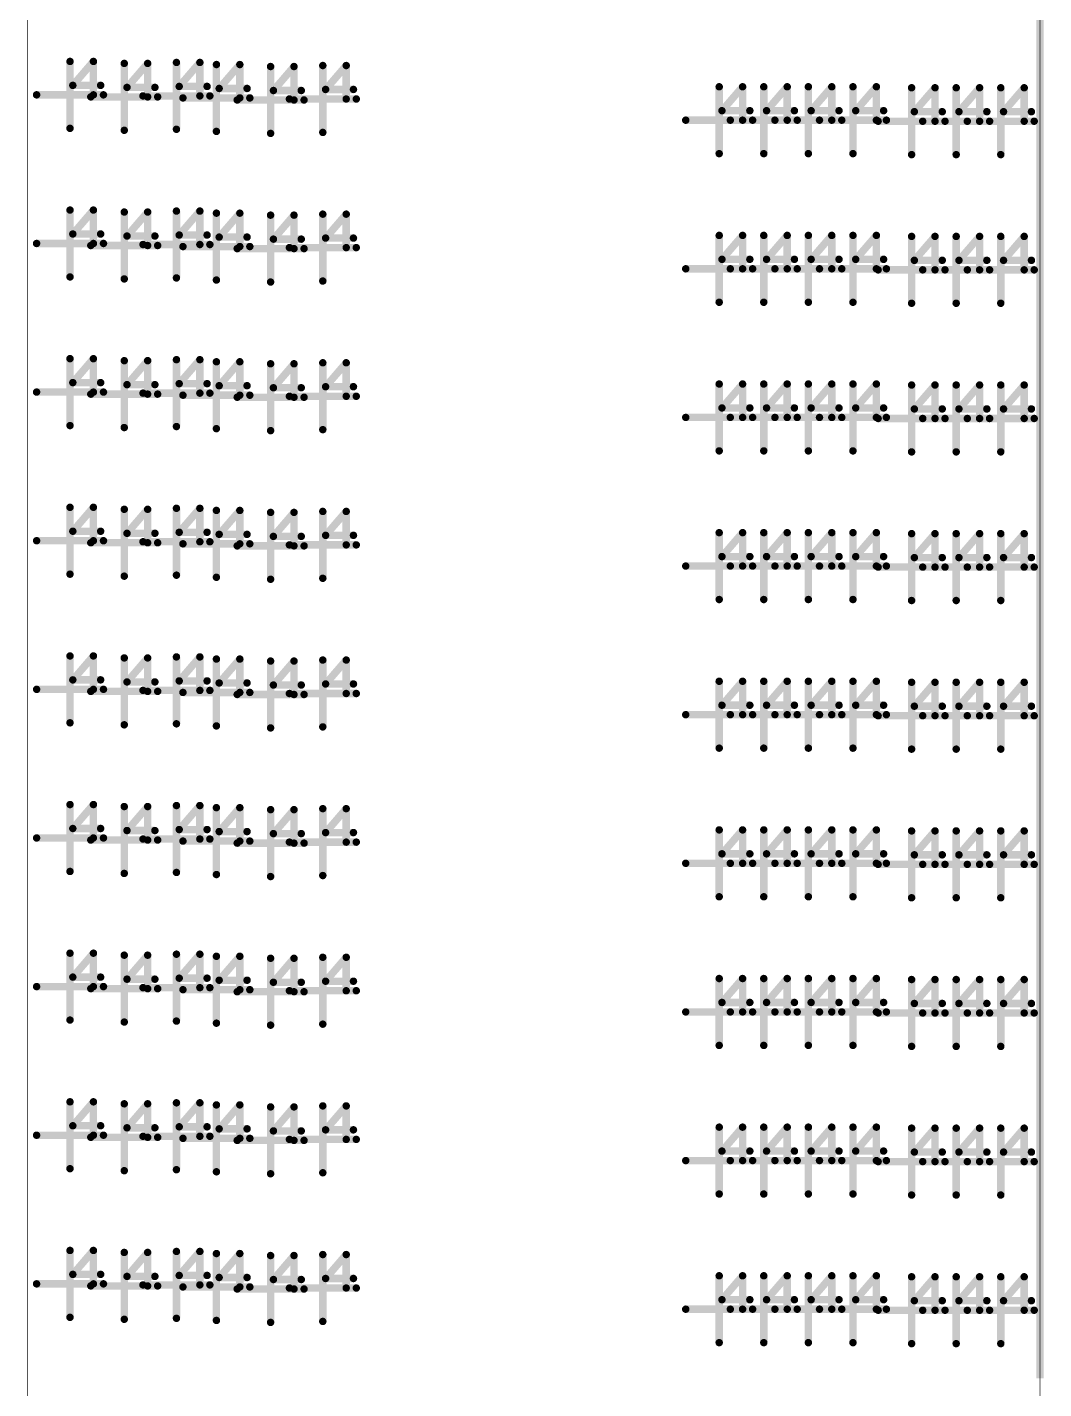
# Model space of a CAD drawing. Extents: x -81 to 328, y -202 to 89.
# Drawn here: x -11.96 to 5.41, y -31.81 to -8.54 of the extents above; entities that cross this region are included whole.
import ezdxf

# ---------------------------------------------------------------- set-up
doc = ezdxf.new("R2010")
doc.units = 0

# ---------------------------------------------------------------- blocks, each defined once
blk = doc.blocks.new('PAD_R1')
at = {"const_width": 0.5}
blk.add_lwpolyline([(0.25, 0, 1), (-0.25, 0, 1)], format="xyb", close=True, dxfattribs=at)

msp = doc.modelspace()

# ---------------------------------------------------------------- linework, layer by layer
at = {"const_width": 0.127}
for points in [[(5.35, -31.632), (5.35, 32.011)], [(-11.227, -9.124), (-11.227, -10.267)], [(-10.827, -9.124), (-11.179, -9.533)], [(-10.827, -9.695), (-10.827, -9.124)], [(-10.3, -9.158), (-10.3, -10.301)], [(-9.9, -9.158), (-10.253, -9.568)], [(-9.9, -9.73), (-9.9, -9.158)], [(-9.408, -9.141), (-9.408, -10.284)], [(-9.008, -9.141), (-9.361, -9.551)], [(-9.008, -9.713), (-9.008, -9.141)], [(-8.725, -9.177), (-8.725, -10.32)], [(-8.325, -9.177), (-8.678, -9.586)], [(-8.325, -9.748), (-8.325, -9.177)], [(-7.799, -9.211), (-7.799, -10.354)], [(-7.399, -9.211), (-7.751, -9.621)], [(-7.399, -9.783), (-7.399, -9.211)], [(-6.907, -9.194), (-6.907, -10.337)], [(-6.507, -9.194), (-6.859, -9.603)], [(-6.507, -9.766), (-6.507, -9.194)], [(-11.179, -9.533), (-10.703, -9.533)], [(-10.253, -9.568), (-9.776, -9.568)], [(-9.361, -9.551), (-8.884, -9.551)], [(-8.678, -9.586), (-8.201, -9.586)], [(-6.859, -9.603), (-6.383, -9.603)], [(-0.133, -9.557), (-0.133, -10.7)], [(0.267, -9.557), (-0.086, -9.966)], [(0.267, -10.128), (0.267, -9.557)], [(0.629, -9.557), (0.629, -10.7)], [(1.029, -9.557), (0.676, -9.966)], [(1.029, -10.128), (1.029, -9.557)], [(1.391, -9.557), (1.391, -10.7)], [(1.791, -9.557), (1.438, -9.966)], [(1.791, -10.128), (1.791, -9.557)], [(2.153, -9.557), (2.153, -10.7)], [(2.553, -9.557), (2.2, -9.966)], [(2.553, -10.128), (2.553, -9.557)], [(3.155, -9.574), (3.155, -10.717)], [(3.555, -9.574), (3.202, -9.983)], [(3.555, -10.146), (3.555, -9.574)], [(3.917, -9.574), (3.917, -10.717)], [(4.317, -9.574), (3.964, -9.983)], [(4.317, -10.146), (4.317, -9.574)], [(4.679, -9.574), (4.679, -10.717)], [(5.079, -9.574), (4.726, -9.983)], [(5.079, -10.146), (5.079, -9.574)], [(-10.655, -9.695), (-11.798, -9.695)], [(-9.729, -9.73), (-10.872, -9.73)], [(-8.837, -9.713), (-9.98, -9.713)], [(-8.154, -9.748), (-9.297, -9.748)], [(-7.227, -9.783), (-8.37, -9.783)], [(-7.751, -9.621), (-7.275, -9.621)], [(-6.335, -9.766), (-7.478, -9.766)], [(-0.086, -9.966), (0.391, -9.966)], [(0.676, -9.966), (1.153, -9.966)], [(1.438, -9.966), (1.915, -9.966)], [(2.2, -9.966), (2.677, -9.966)], [(3.202, -9.983), (3.679, -9.983)], [(3.964, -9.983), (4.441, -9.983)], [(4.726, -9.983), (5.203, -9.983)], [(0.438, -10.128), (-0.705, -10.128)], [(1.2, -10.128), (0.057, -10.128)], [(1.962, -10.128), (0.819, -10.128)], [(2.724, -10.128), (1.581, -10.128)], [(3.726, -10.146), (2.583, -10.146)], [(4.488, -10.146), (3.345, -10.146)], [(5.25, -10.146), (4.107, -10.146)], [(-11.227, -11.664), (-11.227, -12.807)], [(-10.827, -11.664), (-11.179, -12.073)], [(-10.827, -12.235), (-10.827, -11.664)], [(-9.408, -11.681), (-9.408, -12.824)], [(-9.008, -11.681), (-9.361, -12.091)], [(-9.008, -12.253), (-9.008, -11.681)], [(-10.3, -11.698), (-10.3, -12.841)], [(-9.9, -11.698), (-10.253, -12.108)], [(-9.9, -12.27), (-9.9, -11.698)], [(-8.725, -11.717), (-8.725, -12.86)], [(-8.325, -11.717), (-8.678, -12.126)], [(-8.325, -12.288), (-8.325, -11.717)], [(-7.799, -11.751), (-7.799, -12.894)], [(-7.399, -11.751), (-7.751, -12.161)], [(-7.399, -12.323), (-7.399, -11.751)], [(-6.907, -11.734), (-6.907, -12.877)], [(-6.507, -11.734), (-6.859, -12.143)], [(-6.507, -12.306), (-6.507, -11.734)], [(-11.179, -12.073), (-10.703, -12.073)], [(-10.253, -12.108), (-9.776, -12.108)], [(-9.361, -12.091), (-8.884, -12.091)], [(-8.678, -12.126), (-8.201, -12.126)], [(-7.751, -12.161), (-7.275, -12.161)], [(-6.859, -12.143), (-6.383, -12.143)], [(-0.133, -12.097), (-0.133, -13.24)], [(0.267, -12.097), (-0.086, -12.506)], [(0.267, -12.668), (0.267, -12.097)], [(0.629, -12.097), (0.629, -13.24)], [(1.029, -12.097), (0.676, -12.506)], [(1.029, -12.668), (1.029, -12.097)], [(1.391, -12.097), (1.391, -13.24)], [(1.791, -12.097), (1.438, -12.506)], [(1.791, -12.668), (1.791, -12.097)], [(2.153, -12.097), (2.153, -13.24)], [(2.553, -12.097), (2.2, -12.506)], [(2.553, -12.668), (2.553, -12.097)], [(3.155, -12.114), (3.155, -13.257)], [(3.555, -12.114), (3.202, -12.523)], [(3.555, -12.686), (3.555, -12.114)], [(3.917, -12.114), (3.917, -13.257)], [(4.317, -12.114), (3.964, -12.523)], [(4.317, -12.686), (4.317, -12.114)], [(4.679, -12.114), (4.679, -13.257)], [(5.079, -12.114), (4.726, -12.523)], [(5.079, -12.686), (5.079, -12.114)], [(-10.655, -12.235), (-11.798, -12.235)], [(-9.729, -12.27), (-10.872, -12.27)], [(-8.837, -12.253), (-9.98, -12.253)], [(-8.154, -12.288), (-9.297, -12.288)], [(-7.227, -12.323), (-8.37, -12.323)], [(-6.335, -12.306), (-7.478, -12.306)], [(-0.086, -12.506), (0.391, -12.506)], [(0.676, -12.506), (1.153, -12.506)], [(1.438, -12.506), (1.915, -12.506)], [(2.2, -12.506), (2.677, -12.506)], [(3.202, -12.523), (3.679, -12.523)], [(3.964, -12.523), (4.441, -12.523)], [(4.726, -12.523), (5.203, -12.523)], [(0.438, -12.668), (-0.705, -12.668)], [(1.2, -12.668), (0.057, -12.668)], [(1.962, -12.668), (0.819, -12.668)], [(2.724, -12.668), (1.581, -12.668)], [(3.726, -12.686), (2.583, -12.686)], [(4.488, -12.686), (3.345, -12.686)], [(5.25, -12.686), (4.107, -12.686)], [(-11.227, -14.204), (-11.227, -15.347)], [(-10.827, -14.204), (-11.179, -14.613)], [(-10.827, -14.775), (-10.827, -14.204)], [(-10.3, -14.238), (-10.3, -15.381)], [(-9.9, -14.238), (-10.253, -14.648)], [(-9.9, -14.81), (-9.9, -14.238)], [(-9.408, -14.221), (-9.408, -15.364)], [(-9.008, -14.221), (-9.361, -14.631)], [(-9.008, -14.793), (-9.008, -14.221)], [(-8.725, -14.257), (-8.725, -15.4)], [(-8.325, -14.257), (-8.678, -14.666)], [(-8.325, -14.828), (-8.325, -14.257)], [(-7.799, -14.291), (-7.799, -15.434)], [(-7.399, -14.291), (-7.751, -14.701)], [(-7.399, -14.863), (-7.399, -14.291)], [(-6.907, -14.274), (-6.907, -15.417)], [(-6.507, -14.274), (-6.859, -14.683)], [(-6.507, -14.846), (-6.507, -14.274)], [(-11.179, -14.613), (-10.703, -14.613)], [(-10.253, -14.648), (-9.776, -14.648)], [(-9.361, -14.631), (-8.884, -14.631)], [(-8.678, -14.666), (-8.201, -14.666)], [(-7.751, -14.701), (-7.275, -14.701)], [(-6.859, -14.683), (-6.383, -14.683)], [(-0.133, -14.637), (-0.133, -15.78)], [(0.267, -14.637), (-0.086, -15.046)], [(0.267, -15.208), (0.267, -14.637)], [(0.629, -14.637), (0.629, -15.78)], [(1.029, -14.637), (0.676, -15.046)], [(1.029, -15.208), (1.029, -14.637)], [(1.391, -14.637), (1.391, -15.78)], [(1.791, -14.637), (1.438, -15.046)], [(1.791, -15.208), (1.791, -14.637)], [(2.153, -14.637), (2.153, -15.78)], [(2.553, -14.637), (2.2, -15.046)], [(2.553, -15.208), (2.553, -14.637)], [(3.155, -14.654), (3.155, -15.797)], [(3.555, -14.654), (3.202, -15.063)], [(3.555, -15.226), (3.555, -14.654)], [(3.917, -14.654), (3.917, -15.797)], [(4.317, -14.654), (3.964, -15.063)], [(4.317, -15.226), (4.317, -14.654)], [(4.679, -14.654), (4.679, -15.797)], [(5.079, -14.654), (4.726, -15.063)], [(5.079, -15.226), (5.079, -14.654)], [(-10.655, -14.775), (-11.798, -14.775)], [(-9.729, -14.81), (-10.872, -14.81)], [(-8.837, -14.793), (-9.98, -14.793)], [(-8.154, -14.828), (-9.297, -14.828)], [(-7.227, -14.863), (-8.37, -14.863)], [(-6.335, -14.846), (-7.478, -14.846)], [(-0.086, -15.046), (0.391, -15.046)], [(0.676, -15.046), (1.153, -15.046)], [(1.438, -15.046), (1.915, -15.046)], [(2.2, -15.046), (2.677, -15.046)], [(3.202, -15.063), (3.679, -15.063)], [(3.964, -15.063), (4.441, -15.063)], [(4.726, -15.063), (5.203, -15.063)], [(0.438, -15.208), (-0.705, -15.208)], [(1.2, -15.208), (0.057, -15.208)], [(1.962, -15.208), (0.819, -15.208)], [(2.724, -15.208), (1.581, -15.208)], [(3.726, -15.226), (2.583, -15.226)], [(4.488, -15.226), (3.345, -15.226)], [(5.25, -15.226), (4.107, -15.226)], [(-11.227, -16.744), (-11.227, -17.887)], [(-10.827, -16.744), (-11.179, -17.153)], [(-10.827, -17.315), (-10.827, -16.744)], [(-10.3, -16.778), (-10.3, -17.921)], [(-9.9, -16.778), (-10.253, -17.188)], [(-9.9, -17.35), (-9.9, -16.778)], [(-9.408, -16.761), (-9.408, -17.904)], [(-9.008, -16.761), (-9.361, -17.171)], [(-9.008, -17.333), (-9.008, -16.761)], [(-8.725, -16.797), (-8.725, -17.94)], [(-8.325, -16.797), (-8.678, -17.206)], [(-8.325, -17.368), (-8.325, -16.797)], [(-6.907, -16.814), (-6.907, -17.957)], [(-6.507, -16.814), (-6.859, -17.223)], [(-6.507, -17.386), (-6.507, -16.814)], [(-7.799, -16.831), (-7.799, -17.974)], [(-7.399, -16.831), (-7.751, -17.241)], [(-7.399, -17.403), (-7.399, -16.831)], [(-11.179, -17.153), (-10.703, -17.153)], [(-10.253, -17.188), (-9.776, -17.188)], [(-9.361, -17.171), (-8.884, -17.171)], [(-8.678, -17.206), (-8.201, -17.206)], [(-7.751, -17.241), (-7.275, -17.241)], [(-6.859, -17.223), (-6.383, -17.223)], [(-0.133, -17.177), (-0.133, -18.32)], [(0.267, -17.177), (-0.086, -17.586)], [(0.267, -17.748), (0.267, -17.177)], [(0.629, -17.177), (0.629, -18.32)], [(1.029, -17.177), (0.676, -17.586)], [(1.029, -17.748), (1.029, -17.177)], [(1.391, -17.177), (1.391, -18.32)], [(1.791, -17.177), (1.438, -17.586)], [(1.791, -17.748), (1.791, -17.177)], [(2.153, -17.177), (2.153, -18.32)], [(2.553, -17.177), (2.2, -17.586)], [(2.553, -17.748), (2.553, -17.177)], [(3.155, -17.194), (3.155, -18.337)], [(3.555, -17.194), (3.202, -17.603)], [(3.555, -17.766), (3.555, -17.194)], [(3.917, -17.194), (3.917, -18.337)], [(4.317, -17.194), (3.964, -17.603)], [(4.317, -17.766), (4.317, -17.194)], [(4.679, -17.194), (4.679, -18.337)], [(5.079, -17.194), (4.726, -17.603)], [(5.079, -17.766), (5.079, -17.194)], [(-10.655, -17.315), (-11.798, -17.315)], [(-9.729, -17.35), (-10.872, -17.35)], [(-8.837, -17.333), (-9.98, -17.333)], [(-8.154, -17.368), (-9.297, -17.368)], [(-7.227, -17.403), (-8.37, -17.403)], [(-6.335, -17.386), (-7.478, -17.386)], [(-0.086, -17.586), (0.391, -17.586)], [(0.676, -17.586), (1.153, -17.586)], [(1.438, -17.586), (1.915, -17.586)], [(2.2, -17.586), (2.677, -17.586)], [(3.202, -17.603), (3.679, -17.603)], [(3.964, -17.603), (4.441, -17.603)], [(4.726, -17.603), (5.203, -17.603)], [(0.438, -17.748), (-0.705, -17.748)], [(1.2, -17.748), (0.057, -17.748)], [(1.962, -17.748), (0.819, -17.748)], [(2.724, -17.748), (1.581, -17.748)], [(3.726, -17.766), (2.583, -17.766)], [(4.488, -17.766), (3.345, -17.766)], [(5.25, -17.766), (4.107, -17.766)], [(-11.227, -19.284), (-11.227, -20.427)], [(-10.827, -19.284), (-11.179, -19.693)], [(-10.827, -19.855), (-10.827, -19.284)], [(-10.3, -19.318), (-10.3, -20.461)], [(-9.9, -19.318), (-10.253, -19.728)], [(-9.9, -19.89), (-9.9, -19.318)], [(-9.408, -19.301), (-9.408, -20.444)], [(-9.008, -19.301), (-9.361, -19.711)], [(-9.008, -19.873), (-9.008, -19.301)], [(-8.725, -19.337), (-8.725, -20.48)], [(-8.325, -19.337), (-8.678, -19.746)], [(-8.325, -19.908), (-8.325, -19.337)], [(-7.799, -19.371), (-7.799, -20.514)], [(-7.399, -19.371), (-7.751, -19.781)], [(-7.399, -19.943), (-7.399, -19.371)], [(-6.907, -19.354), (-6.907, -20.497)], [(-6.507, -19.354), (-6.859, -19.763)], [(-6.507, -19.926), (-6.507, -19.354)], [(-11.179, -19.693), (-10.703, -19.693)], [(-10.253, -19.728), (-9.776, -19.728)], [(-9.361, -19.711), (-8.884, -19.711)], [(-8.678, -19.746), (-8.201, -19.746)], [(-7.751, -19.781), (-7.275, -19.781)], [(-6.859, -19.763), (-6.383, -19.763)], [(-0.133, -19.717), (-0.133, -20.86)], [(0.267, -19.717), (-0.086, -20.126)], [(0.267, -20.288), (0.267, -19.717)], [(0.629, -19.717), (0.629, -20.86)], [(1.029, -19.717), (0.676, -20.126)], [(1.029, -20.288), (1.029, -19.717)], [(1.391, -19.717), (1.391, -20.86)], [(1.791, -19.717), (1.438, -20.126)], [(1.791, -20.288), (1.791, -19.717)], [(2.153, -19.717), (2.153, -20.86)], [(2.553, -19.717), (2.2, -20.126)], [(2.553, -20.288), (2.553, -19.717)], [(3.155, -19.734), (3.155, -20.877)], [(3.555, -19.734), (3.202, -20.143)], [(3.555, -20.306), (3.555, -19.734)], [(3.917, -19.734), (3.917, -20.877)], [(4.317, -19.734), (3.964, -20.143)], [(4.317, -20.306), (4.317, -19.734)], [(4.679, -19.734), (4.679, -20.877)], [(5.079, -19.734), (4.726, -20.143)], [(5.079, -20.306), (5.079, -19.734)], [(-10.655, -19.855), (-11.798, -19.855)], [(-9.729, -19.89), (-10.872, -19.89)], [(-8.837, -19.873), (-9.98, -19.873)], [(-8.154, -19.908), (-9.297, -19.908)], [(-7.227, -19.943), (-8.37, -19.943)], [(-6.335, -19.926), (-7.478, -19.926)], [(0.438, -20.288), (-0.705, -20.288)], [(-0.086, -20.126), (0.391, -20.126)], [(1.2, -20.288), (0.057, -20.288)], [(0.676, -20.126), (1.153, -20.126)], [(1.962, -20.288), (0.819, -20.288)], [(1.438, -20.126), (1.915, -20.126)], [(2.724, -20.288), (1.581, -20.288)], [(2.2, -20.126), (2.677, -20.126)], [(3.726, -20.306), (2.583, -20.306)], [(3.202, -20.143), (3.679, -20.143)], [(4.488, -20.306), (3.345, -20.306)], [(3.964, -20.143), (4.441, -20.143)], [(5.25, -20.306), (4.107, -20.306)], [(4.726, -20.143), (5.203, -20.143)], [(-11.227, -21.824), (-11.227, -22.967)], [(-10.827, -21.824), (-11.179, -22.233)], [(-10.827, -22.395), (-10.827, -21.824)], [(-10.3, -21.858), (-10.3, -23.001)], [(-9.9, -21.858), (-10.253, -22.268)], [(-9.9, -22.43), (-9.9, -21.858)], [(-9.408, -21.841), (-9.408, -22.984)], [(-9.008, -21.841), (-9.361, -22.251)], [(-9.008, -22.413), (-9.008, -21.841)], [(-8.725, -21.877), (-8.725, -23.02)], [(-8.325, -21.877), (-8.678, -22.286)], [(-8.325, -22.448), (-8.325, -21.877)], [(-7.799, -21.911), (-7.799, -23.054)], [(-7.399, -21.911), (-7.751, -22.321)], [(-7.399, -22.483), (-7.399, -21.911)], [(-6.907, -21.894), (-6.907, -23.037)], [(-6.507, -21.894), (-6.859, -22.303)], [(-6.507, -22.466), (-6.507, -21.894)], [(-10.655, -22.395), (-11.798, -22.395)], [(-11.179, -22.233), (-10.703, -22.233)], [(-10.253, -22.268), (-9.776, -22.268)], [(-9.361, -22.251), (-8.884, -22.251)], [(-8.678, -22.286), (-8.201, -22.286)], [(-7.751, -22.321), (-7.275, -22.321)], [(-6.859, -22.303), (-6.383, -22.303)], [(-0.133, -22.257), (-0.133, -23.4)], [(0.267, -22.257), (-0.086, -22.666)], [(0.267, -22.828), (0.267, -22.257)], [(0.629, -22.257), (0.629, -23.4)], [(1.029, -22.257), (0.676, -22.666)], [(1.029, -22.828), (1.029, -22.257)], [(1.391, -22.257), (1.391, -23.4)], [(1.791, -22.257), (1.438, -22.666)], [(1.791, -22.828), (1.791, -22.257)], [(2.153, -22.257), (2.153, -23.4)], [(2.553, -22.257), (2.2, -22.666)], [(2.553, -22.828), (2.553, -22.257)], [(3.155, -22.274), (3.155, -23.417)], [(3.555, -22.274), (3.202, -22.683)], [(3.555, -22.846), (3.555, -22.274)], [(3.917, -22.274), (3.917, -23.417)], [(4.317, -22.274), (3.964, -22.683)], [(4.317, -22.846), (4.317, -22.274)], [(4.679, -22.274), (4.679, -23.417)], [(5.079, -22.274), (4.726, -22.683)], [(5.079, -22.846), (5.079, -22.274)], [(-9.729, -22.43), (-10.872, -22.43)], [(-8.837, -22.413), (-9.98, -22.413)], [(-8.154, -22.448), (-9.297, -22.448)], [(-7.227, -22.483), (-8.37, -22.483)], [(-6.335, -22.466), (-7.478, -22.466)], [(0.438, -22.828), (-0.705, -22.828)], [(-0.086, -22.666), (0.391, -22.666)], [(1.2, -22.828), (0.057, -22.828)], [(0.676, -22.666), (1.153, -22.666)], [(1.962, -22.828), (0.819, -22.828)], [(1.438, -22.666), (1.915, -22.666)], [(2.724, -22.828), (1.581, -22.828)], [(2.2, -22.666), (2.677, -22.666)], [(3.726, -22.846), (2.583, -22.846)], [(3.202, -22.683), (3.679, -22.683)], [(4.488, -22.846), (3.345, -22.846)], [(3.964, -22.683), (4.441, -22.683)], [(5.25, -22.846), (4.107, -22.846)], [(4.726, -22.683), (5.203, -22.683)], [(-11.227, -24.364), (-11.227, -25.507)], [(-10.827, -24.364), (-11.179, -24.773)], [(-10.827, -24.935), (-10.827, -24.364)], [(-10.3, -24.398), (-10.3, -25.541)], [(-9.9, -24.398), (-10.253, -24.808)], [(-9.9, -24.97), (-9.9, -24.398)], [(-9.408, -24.381), (-9.408, -25.524)], [(-9.008, -24.381), (-9.361, -24.791)], [(-9.008, -24.953), (-9.008, -24.381)], [(-8.725, -24.417), (-8.725, -25.56)], [(-8.325, -24.417), (-8.678, -24.826)], [(-8.325, -24.988), (-8.325, -24.417)], [(-7.799, -24.451), (-7.799, -25.594)], [(-7.399, -24.451), (-7.751, -24.861)], [(-7.399, -25.023), (-7.399, -24.451)], [(-6.907, -24.434), (-6.907, -25.577)], [(-6.507, -24.434), (-6.859, -24.843)], [(-6.507, -25.006), (-6.507, -24.434)], [(-10.655, -24.935), (-11.798, -24.935)], [(-11.179, -24.773), (-10.703, -24.773)], [(-10.253, -24.808), (-9.776, -24.808)], [(-8.837, -24.953), (-9.98, -24.953)], [(-9.361, -24.791), (-8.884, -24.791)], [(-8.678, -24.826), (-8.201, -24.826)], [(-7.751, -24.861), (-7.275, -24.861)], [(-6.859, -24.843), (-6.383, -24.843)], [(-0.133, -24.797), (-0.133, -25.94)], [(0.267, -24.797), (-0.086, -25.206)], [(0.267, -25.368), (0.267, -24.797)], [(0.629, -24.797), (0.629, -25.94)], [(1.029, -24.797), (0.676, -25.206)], [(1.029, -25.368), (1.029, -24.797)], [(1.391, -24.797), (1.391, -25.94)], [(1.791, -24.797), (1.438, -25.206)], [(1.791, -25.368), (1.791, -24.797)], [(2.153, -24.797), (2.153, -25.94)], [(2.553, -24.797), (2.2, -25.206)], [(2.553, -25.368), (2.553, -24.797)], [(3.155, -24.814), (3.155, -25.957)], [(3.555, -24.814), (3.202, -25.223)], [(3.555, -25.386), (3.555, -24.814)], [(3.917, -24.814), (3.917, -25.957)], [(4.317, -24.814), (3.964, -25.223)], [(4.317, -25.386), (4.317, -24.814)], [(4.679, -24.814), (4.679, -25.957)], [(5.079, -24.814), (4.726, -25.223)], [(5.079, -25.386), (5.079, -24.814)], [(-9.729, -24.97), (-10.872, -24.97)], [(-8.154, -24.988), (-9.297, -24.988)], [(-7.227, -25.023), (-8.37, -25.023)], [(-6.335, -25.006), (-7.478, -25.006)], [(0.438, -25.368), (-0.705, -25.368)], [(-0.086, -25.206), (0.391, -25.206)], [(1.2, -25.368), (0.057, -25.368)], [(0.676, -25.206), (1.153, -25.206)], [(1.962, -25.368), (0.819, -25.368)], [(1.438, -25.206), (1.915, -25.206)], [(2.724, -25.368), (1.581, -25.368)], [(2.2, -25.206), (2.677, -25.206)], [(3.726, -25.386), (2.583, -25.386)], [(3.202, -25.223), (3.679, -25.223)], [(4.488, -25.386), (3.345, -25.386)], [(3.964, -25.223), (4.441, -25.223)], [(5.25, -25.386), (4.107, -25.386)], [(4.726, -25.223), (5.203, -25.223)], [(-11.227, -26.904), (-11.227, -28.047)], [(-10.827, -26.904), (-11.179, -27.313)], [(-10.827, -27.475), (-10.827, -26.904)], [(-10.3, -26.938), (-10.3, -28.081)], [(-9.9, -26.938), (-10.253, -27.348)], [(-9.9, -27.51), (-9.9, -26.938)], [(-9.408, -26.921), (-9.408, -28.064)], [(-9.008, -26.921), (-9.361, -27.331)], [(-9.008, -27.493), (-9.008, -26.921)], [(-8.725, -26.957), (-8.725, -28.1)], [(-8.325, -26.957), (-8.678, -27.366)], [(-8.325, -27.528), (-8.325, -26.957)], [(-7.799, -26.991), (-7.799, -28.134)], [(-7.399, -26.991), (-7.751, -27.401)], [(-7.399, -27.563), (-7.399, -26.991)], [(-6.907, -26.974), (-6.907, -28.117)], [(-6.507, -26.974), (-6.859, -27.383)], [(-6.507, -27.546), (-6.507, -26.974)], [(-10.655, -27.475), (-11.798, -27.475)], [(-11.179, -27.313), (-10.703, -27.313)], [(-9.729, -27.51), (-10.872, -27.51)], [(-10.253, -27.348), (-9.776, -27.348)], [(-8.837, -27.493), (-9.98, -27.493)], [(-9.361, -27.331), (-8.884, -27.331)], [(-8.678, -27.366), (-8.201, -27.366)], [(-7.751, -27.401), (-7.275, -27.401)], [(-6.859, -27.383), (-6.383, -27.383)], [(-0.133, -27.337), (-0.133, -28.48)], [(0.267, -27.337), (-0.086, -27.746)], [(0.267, -27.908), (0.267, -27.337)], [(0.629, -27.337), (0.629, -28.48)], [(1.029, -27.337), (0.676, -27.746)], [(1.029, -27.908), (1.029, -27.337)], [(1.391, -27.337), (1.391, -28.48)], [(1.791, -27.337), (1.438, -27.746)], [(1.791, -27.908), (1.791, -27.337)], [(2.153, -27.337), (2.153, -28.48)], [(2.553, -27.337), (2.2, -27.746)], [(2.553, -27.908), (2.553, -27.337)], [(3.155, -27.354), (3.155, -28.497)], [(3.555, -27.354), (3.202, -27.763)], [(3.555, -27.926), (3.555, -27.354)], [(3.917, -27.354), (3.917, -28.497)], [(4.317, -27.354), (3.964, -27.763)], [(4.317, -27.926), (4.317, -27.354)], [(4.679, -27.354), (4.679, -28.497)], [(5.079, -27.354), (4.726, -27.763)], [(5.079, -27.926), (5.079, -27.354)], [(-8.154, -27.528), (-9.297, -27.528)], [(-7.227, -27.563), (-8.37, -27.563)], [(-6.335, -27.546), (-7.478, -27.546)], [(-0.086, -27.746), (0.391, -27.746)], [(0.676, -27.746), (1.153, -27.746)], [(1.438, -27.746), (1.915, -27.746)], [(2.2, -27.746), (2.677, -27.746)], [(0.438, -27.908), (-0.705, -27.908)], [(1.2, -27.908), (0.057, -27.908)], [(1.962, -27.908), (0.819, -27.908)], [(2.724, -27.908), (1.581, -27.908)], [(3.726, -27.926), (2.583, -27.926)], [(3.202, -27.763), (3.679, -27.763)], [(4.488, -27.926), (3.345, -27.926)], [(3.964, -27.763), (4.441, -27.763)], [(5.25, -27.926), (4.107, -27.926)], [(4.726, -27.763), (5.203, -27.763)], [(-11.227, -29.444), (-11.227, -30.587)], [(-10.827, -29.444), (-11.179, -29.853)], [(-10.827, -30.015), (-10.827, -29.444)], [(-10.3, -29.478), (-10.3, -30.621)], [(-9.9, -29.478), (-10.253, -29.888)], [(-9.9, -30.05), (-9.9, -29.478)], [(-9.408, -29.461), (-9.408, -30.604)], [(-9.008, -29.461), (-9.361, -29.871)], [(-9.008, -30.033), (-9.008, -29.461)], [(-8.725, -29.497), (-8.725, -30.64)], [(-8.325, -29.497), (-8.678, -29.906)], [(-8.325, -30.068), (-8.325, -29.497)], [(-7.799, -29.531), (-7.799, -30.674)], [(-7.399, -29.531), (-7.751, -29.941)], [(-7.399, -30.103), (-7.399, -29.531)], [(-6.907, -29.514), (-6.907, -30.657)], [(-6.507, -29.514), (-6.859, -29.923)], [(-6.507, -30.086), (-6.507, -29.514)], [(-10.655, -30.015), (-11.798, -30.015)], [(-11.179, -29.853), (-10.703, -29.853)], [(-9.729, -30.05), (-10.872, -30.05)], [(-10.253, -29.888), (-9.776, -29.888)], [(-8.837, -30.033), (-9.98, -30.033)], [(-9.361, -29.871), (-8.884, -29.871)], [(-8.154, -30.068), (-9.297, -30.068)], [(-8.678, -29.906), (-8.201, -29.906)], [(-7.751, -29.941), (-7.275, -29.941)], [(-6.859, -29.923), (-6.383, -29.923)], [(-0.133, -29.877), (-0.133, -31.02)], [(0.267, -29.877), (-0.086, -30.286)], [(0.267, -30.448), (0.267, -29.877)], [(0.629, -29.877), (0.629, -31.02)], [(1.029, -29.877), (0.676, -30.286)], [(1.029, -30.448), (1.029, -29.877)], [(1.391, -29.877), (1.391, -31.02)], [(1.791, -29.877), (1.438, -30.286)], [(1.791, -30.448), (1.791, -29.877)], [(2.153, -29.877), (2.153, -31.02)], [(2.553, -29.877), (2.2, -30.286)], [(2.553, -30.448), (2.553, -29.877)], [(3.155, -29.894), (3.155, -31.037)], [(3.555, -29.894), (3.202, -30.303)], [(3.555, -30.466), (3.555, -29.894)], [(3.917, -29.894), (3.917, -31.037)], [(4.317, -29.894), (3.964, -30.303)], [(4.317, -30.466), (4.317, -29.894)], [(4.679, -29.894), (4.679, -31.037)], [(5.079, -29.894), (4.726, -30.303)], [(5.079, -30.466), (5.079, -29.894)], [(-7.227, -30.103), (-8.37, -30.103)], [(-6.335, -30.086), (-7.478, -30.086)], [(-0.086, -30.286), (0.391, -30.286)], [(0.676, -30.286), (1.153, -30.286)], [(1.438, -30.286), (1.915, -30.286)], [(2.2, -30.286), (2.677, -30.286)], [(3.202, -30.303), (3.679, -30.303)], [(3.964, -30.303), (4.441, -30.303)], [(4.726, -30.303), (5.203, -30.303)], [(0.438, -30.448), (-0.705, -30.448)], [(1.2, -30.448), (0.057, -30.448)], [(1.962, -30.448), (0.819, -30.448)], [(2.724, -30.448), (1.581, -30.448)], [(3.726, -30.466), (2.583, -30.466)], [(4.488, -30.466), (3.345, -30.466)], [(5.25, -30.466), (4.107, -30.466)]]:
    msp.add_lwpolyline(points, dxfattribs=at)
at = {"const_width": 0.0102}
msp.add_lwpolyline([(5.35, -50.152), (5.35, -0.684, 0.256397), (3.035, 3.534), (1.439, 4.55, -0.256402), (0.05, 7.081), (0.05, 20.865, 0.250767), (-0.395, 21.697), (-0.598, 21.832, 0.148073), (-1.153, 22), (-10.75, 22, 0.414218), (-11.25, 21.5), (-11.25, 13.911, -0.008223), (-11.254, 13.643, -0.014503), (-11.288, 13.064), (-11.912, 5.932, 0.021823), (-11.95, 5.061), (-11.95, -46.094, -0.154617)], format="xyb", dxfattribs=at)

# ---------------------------------------------------------------- block references
at = {"xscale": 0.127, "yscale": 0.127}
for p in [(-11.227, -9.124), (-10.827, -9.124), (-10.3, -9.158), (-9.9, -9.158), (-9.408, -9.141), (-9.008, -9.141), (-8.725, -9.177), (-8.325, -9.177), (-7.799, -9.211), (-7.399, -9.211), (-6.907, -9.194), (-6.507, -9.194), (-11.179, -9.533), (-10.703, -9.533), (-10.253, -9.568), (-9.776, -9.568), (-9.361, -9.551), (-8.884, -9.551), (-8.678, -9.586), (-8.201, -9.586), (-6.859, -9.603), (-6.383, -9.603), (-0.133, -9.557), (0.267, -9.557), (0.629, -9.557), (1.029, -9.557), (1.391, -9.557), (1.791, -9.557), (2.153, -9.557), (2.553, -9.557), (3.155, -9.574), (3.555, -9.574), (3.917, -9.574), (4.317, -9.574), (4.679, -9.574), (5.079, -9.574), (-11.798, -9.695), (-10.872, -9.73), (-10.827, -9.695), (-10.655, -9.695), (-9.98, -9.713), (-9.9, -9.73), (-9.729, -9.73), (-9.297, -9.748), (-9.008, -9.713), (-8.837, -9.713), (-8.37, -9.783), (-8.325, -9.748), (-8.154, -9.748), (-7.751, -9.621), (-7.478, -9.766), (-7.399, -9.783), (-7.275, -9.621), (-7.227, -9.783), (-6.507, -9.766), (-6.335, -9.766), (-0.086, -9.966), (0.391, -9.966), (0.676, -9.966), (1.153, -9.966), (1.438, -9.966), (1.915, -9.966), (2.2, -9.966), (2.677, -9.966), (3.202, -9.983), (3.679, -9.983), (3.964, -9.983), (4.441, -9.983), (4.726, -9.983), (5.203, -9.983), (-11.227, -10.267), (-10.3, -10.301), (-9.408, -10.284), (-0.705, -10.128), (0.057, -10.128), (0.267, -10.128), (0.438, -10.128), (0.819, -10.128), (1.029, -10.128), (1.2, -10.128), (1.581, -10.128), (1.791, -10.128), (1.962, -10.128), (2.553, -10.128), (2.583, -10.146), (2.724, -10.128), (3.345, -10.146), (3.555, -10.146), (3.726, -10.146), (4.107, -10.146), (4.317, -10.146), (4.488, -10.146), (5.079, -10.146), (5.25, -10.146), (-8.725, -10.32), (-7.799, -10.354), (-6.907, -10.337), (-0.133, -10.7), (0.629, -10.7), (1.391, -10.7), (2.153, -10.7), (3.155, -10.717), (3.917, -10.717), (4.679, -10.717), (-11.227, -11.664), (-10.827, -11.664), (-9.408, -11.681), (-9.008, -11.681), (-10.3, -11.698), (-9.9, -11.698), (-8.725, -11.717), (-8.325, -11.717), (-7.799, -11.751), (-7.399, -11.751), (-6.907, -11.734), (-6.507, -11.734), (-11.179, -12.073), (-10.703, -12.073), (-10.253, -12.108), (-9.776, -12.108), (-9.361, -12.091), (-8.884, -12.091), (-8.678, -12.126), (-8.201, -12.126), (-7.751, -12.161), (-7.275, -12.161), (-6.859, -12.143), (-6.383, -12.143), (-0.133, -12.097), (0.267, -12.097), (0.629, -12.097), (1.029, -12.097), (1.391, -12.097), (1.791, -12.097), (2.153, -12.097), (2.553, -12.097), (3.155, -12.114), (3.555, -12.114), (3.917, -12.114), (4.317, -12.114), (4.679, -12.114), (5.079, -12.114), (-11.798, -12.235), (-10.872, -12.27), (-10.827, -12.235), (-10.655, -12.235), (-9.98, -12.253), (-9.9, -12.27), (-9.729, -12.27), (-9.297, -12.288), (-9.008, -12.253), (-8.837, -12.253), (-8.37, -12.323), (-8.325, -12.288), (-8.154, -12.288), (-7.478, -12.306), (-7.399, -12.323), (-7.227, -12.323), (-6.507, -12.306), (-6.335, -12.306), (-0.086, -12.506), (0.391, -12.506), (0.676, -12.506), (1.153, -12.506), (1.438, -12.506), (1.915, -12.506), (2.2, -12.506), (2.677, -12.506), (3.202, -12.523), (3.679, -12.523), (3.964, -12.523), (4.441, -12.523), (4.726, -12.523), (5.203, -12.523), (-11.227, -12.807), (-10.3, -12.841), (-9.408, -12.824), (-8.725, -12.86), (-0.705, -12.668), (0.057, -12.668), (0.267, -12.668), (0.438, -12.668), (0.819, -12.668), (1.029, -12.668), (1.2, -12.668), (1.581, -12.668), (1.791, -12.668), (1.962, -12.668), (2.553, -12.668), (2.583, -12.686), (2.724, -12.668), (3.345, -12.686), (3.555, -12.686), (3.726, -12.686), (4.107, -12.686), (4.317, -12.686), (4.488, -12.686), (5.079, -12.686), (5.25, -12.686), (-7.799, -12.894), (-6.907, -12.877), (-0.133, -13.24), (0.629, -13.24), (1.391, -13.24), (2.153, -13.24), (3.155, -13.257), (3.917, -13.257), (4.679, -13.257), (-11.227, -14.204), (-10.827, -14.204), (-10.3, -14.238), (-9.9, -14.238), (-9.408, -14.221), (-9.008, -14.221), (-8.725, -14.257), (-8.325, -14.257), (-7.799, -14.291), (-7.399, -14.291), (-6.907, -14.274), (-6.507, -14.274), (-11.179, -14.613), (-10.703, -14.613), (-10.253, -14.648), (-9.776, -14.648), (-9.361, -14.631), (-8.884, -14.631), (-8.678, -14.666), (-8.201, -14.666), (-7.751, -14.701), (-7.275, -14.701), (-6.859, -14.683), (-6.383, -14.683), (-0.133, -14.637), (0.267, -14.637), (0.629, -14.637), (1.029, -14.637), (1.391, -14.637), (1.791, -14.637), (2.153, -14.637), (2.553, -14.637), (3.155, -14.654), (3.555, -14.654), (3.917, -14.654), (4.317, -14.654), (4.679, -14.654), (5.079, -14.654), (-11.798, -14.775), (-10.872, -14.81), (-10.827, -14.775), (-10.655, -14.775), (-9.98, -14.793), (-9.9, -14.81), (-9.729, -14.81), (-9.297, -14.828), (-9.008, -14.793), (-8.837, -14.793), (-8.37, -14.863), (-8.325, -14.828), (-8.154, -14.828), (-7.478, -14.846), (-7.399, -14.863), (-7.227, -14.863), (-6.507, -14.846), (-6.335, -14.846), (-0.086, -15.046), (0.391, -15.046), (0.676, -15.046), (1.153, -15.046), (1.438, -15.046), (1.915, -15.046), (2.2, -15.046), (2.677, -15.046), (3.202, -15.063), (3.679, -15.063), (3.964, -15.063), (4.441, -15.063), (4.726, -15.063), (5.203, -15.063), (-11.227, -15.347), (-10.3, -15.381), (-9.408, -15.364), (-8.725, -15.4), (-6.907, -15.417), (-0.705, -15.208), (0.057, -15.208), (0.267, -15.208), (0.438, -15.208), (0.819, -15.208), (1.029, -15.208), (1.2, -15.208), (1.581, -15.208), (1.791, -15.208), (1.962, -15.208), (2.553, -15.208), (2.583, -15.226), (2.724, -15.208), (3.345, -15.226), (3.555, -15.226), (3.726, -15.226), (4.107, -15.226), (4.317, -15.226), (4.488, -15.226), (5.079, -15.226), (5.25, -15.226), (-7.799, -15.434), (-0.133, -15.78), (0.629, -15.78), (1.391, -15.78), (2.153, -15.78), (3.155, -15.797), (3.917, -15.797), (4.679, -15.797), (-11.227, -16.744), (-10.827, -16.744), (-10.3, -16.778), (-9.9, -16.778), (-9.408, -16.761), (-9.008, -16.761), (-8.725, -16.797), (-8.325, -16.797), (-6.907, -16.814), (-6.507, -16.814), (-7.799, -16.831), (-7.399, -16.831), (-11.179, -17.153), (-10.703, -17.153), (-10.253, -17.188), (-9.776, -17.188), (-9.361, -17.171), (-8.884, -17.171), (-8.678, -17.206), (-8.201, -17.206), (-7.751, -17.241), (-7.275, -17.241), (-6.859, -17.223), (-6.383, -17.223), (-0.133, -17.177), (0.267, -17.177), (0.629, -17.177), (1.029, -17.177), (1.391, -17.177), (1.791, -17.177), (2.153, -17.177), (2.553, -17.177), (3.155, -17.194), (3.555, -17.194), (3.917, -17.194), (4.317, -17.194), (4.679, -17.194), (5.079, -17.194), (-11.798, -17.315), (-10.872, -17.35), (-10.827, -17.315), (-10.655, -17.315), (-9.98, -17.333), (-9.9, -17.35), (-9.729, -17.35), (-9.297, -17.368), (-9.008, -17.333), (-8.837, -17.333), (-8.37, -17.403), (-8.325, -17.368), (-8.154, -17.368), (-7.478, -17.386), (-7.399, -17.403), (-7.227, -17.403), (-6.507, -17.386), (-6.335, -17.386), (-0.086, -17.586), (0.391, -17.586), (0.676, -17.586), (1.153, -17.586), (1.438, -17.586), (1.915, -17.586), (2.2, -17.586), (2.677, -17.586), (3.202, -17.603), (3.679, -17.603), (3.964, -17.603), (4.441, -17.603), (4.726, -17.603), (5.203, -17.603), (-11.227, -17.887), (-10.3, -17.921), (-9.408, -17.904), (-8.725, -17.94), (-7.799, -17.974), (-6.907, -17.957), (-0.705, -17.748), (0.057, -17.748), (0.267, -17.748), (0.438, -17.748), (0.819, -17.748), (1.029, -17.748), (1.2, -17.748), (1.581, -17.748), (1.791, -17.748), (1.962, -17.748), (2.553, -17.748), (2.583, -17.766), (2.724, -17.748), (3.345, -17.766), (3.555, -17.766), (3.726, -17.766), (4.107, -17.766), (4.317, -17.766), (4.488, -17.766), (5.079, -17.766), (5.25, -17.766), (-0.133, -18.32), (0.629, -18.32), (1.391, -18.32), (2.153, -18.32), (3.155, -18.337), (3.917, -18.337), (4.679, -18.337), (-11.227, -19.284), (-10.827, -19.284), (-10.3, -19.318), (-9.9, -19.318), (-9.408, -19.301), (-9.008, -19.301), (-8.725, -19.337), (-8.325, -19.337), (-7.799, -19.371), (-7.399, -19.371), (-6.907, -19.354), (-6.507, -19.354), (-11.179, -19.693), (-10.703, -19.693), (-10.253, -19.728), (-9.776, -19.728), (-9.361, -19.711), (-8.884, -19.711), (-8.678, -19.746), (-8.201, -19.746), (-7.751, -19.781), (-7.275, -19.781), (-6.859, -19.763), (-6.383, -19.763), (-0.133, -19.717), (0.267, -19.717), (0.629, -19.717), (1.029, -19.717), (1.391, -19.717), (1.791, -19.717), (2.153, -19.717), (2.553, -19.717), (3.155, -19.734), (3.555, -19.734), (3.917, -19.734), (4.317, -19.734), (4.679, -19.734), (5.079, -19.734), (-11.798, -19.855), (-10.872, -19.89), (-10.827, -19.855), (-10.655, -19.855), (-9.98, -19.873), (-9.9, -19.89), (-9.729, -19.89), (-9.297, -19.908), (-9.008, -19.873), (-8.837, -19.873), (-8.37, -19.943), (-8.325, -19.908), (-8.154, -19.908), (-7.478, -19.926), (-7.399, -19.943), (-7.227, -19.943), (-6.507, -19.926), (-6.335, -19.926), (-0.705, -20.288), (-0.086, -20.126), (0.057, -20.288), (0.267, -20.288), (0.391, -20.126), (0.438, -20.288), (0.676, -20.126), (0.819, -20.288), (1.029, -20.288), (1.153, -20.126), (1.2, -20.288), (1.438, -20.126), (1.581, -20.288), (1.791, -20.288), (1.915, -20.126), (1.962, -20.288), (2.2, -20.126), (2.553, -20.288), (2.583, -20.306), (2.677, -20.126), (2.724, -20.288), (3.202, -20.143), (3.345, -20.306), (3.555, -20.306), (3.679, -20.143), (3.726, -20.306), (3.964, -20.143), (4.107, -20.306), (4.317, -20.306), (4.441, -20.143), (4.488, -20.306), (4.726, -20.143), (5.079, -20.306), (5.203, -20.143), (5.25, -20.306), (-11.227, -20.427), (-10.3, -20.461), (-9.408, -20.444), (-8.725, -20.48), (-7.799, -20.514), (-6.907, -20.497), (-0.133, -20.86), (0.629, -20.86), (1.391, -20.86), (2.153, -20.86), (3.155, -20.877), (3.917, -20.877), (4.679, -20.877), (-11.227, -21.824), (-10.827, -21.824), (-10.3, -21.858), (-9.9, -21.858), (-9.408, -21.841), (-9.008, -21.841), (-8.725, -21.877), (-8.325, -21.877), (-7.799, -21.911), (-7.399, -21.911), (-6.907, -21.894), (-6.507, -21.894), (-11.798, -22.395), (-11.179, -22.233), (-10.827, -22.395), (-10.703, -22.233), (-10.655, -22.395), (-10.253, -22.268), (-9.776, -22.268), (-9.361, -22.251), (-8.884, -22.251), (-8.678, -22.286), (-8.201, -22.286), (-7.751, -22.321), (-7.275, -22.321), (-6.859, -22.303), (-6.383, -22.303), (-0.133, -22.257), (0.267, -22.257), (0.629, -22.257), (1.029, -22.257), (1.391, -22.257), (1.791, -22.257), (2.153, -22.257), (2.553, -22.257), (3.155, -22.274), (3.555, -22.274), (3.917, -22.274), (4.317, -22.274), (4.679, -22.274), (5.079, -22.274), (-10.872, -22.43), (-9.98, -22.413), (-9.9, -22.43), (-9.729, -22.43), (-9.297, -22.448), (-9.008, -22.413), (-8.837, -22.413), (-8.37, -22.483), (-8.325, -22.448), (-8.154, -22.448), (-7.478, -22.466), (-7.399, -22.483), (-7.227, -22.483), (-6.507, -22.466), (-6.335, -22.466), (-0.705, -22.828), (-0.086, -22.666), (0.057, -22.828), (0.267, -22.828), (0.391, -22.666), (0.438, -22.828), (0.676, -22.666), (0.819, -22.828), (1.029, -22.828), (1.153, -22.666), (1.2, -22.828), (1.438, -22.666), (1.581, -22.828), (1.791, -22.828), (1.915, -22.666), (1.962, -22.828), (2.2, -22.666), (2.553, -22.828), (2.583, -22.846), (2.677, -22.666), (2.724, -22.828), (3.202, -22.683), (3.345, -22.846), (3.555, -22.846), (3.679, -22.683), (3.726, -22.846), (3.964, -22.683), (4.107, -22.846), (4.317, -22.846), (4.441, -22.683), (4.488, -22.846), (4.726, -22.683), (5.079, -22.846), (5.203, -22.683), (5.25, -22.846), (-11.227, -22.967), (-10.3, -23.001), (-9.408, -22.984), (-8.725, -23.02), (-7.799, -23.054), (-6.907, -23.037), (-0.133, -23.4), (0.629, -23.4), (1.391, -23.4), (2.153, -23.4), (3.155, -23.417), (3.917, -23.417), (4.679, -23.417), (-11.227, -24.364), (-10.827, -24.364), (-10.3, -24.398), (-9.9, -24.398), (-9.408, -24.381), (-9.008, -24.381), (-8.725, -24.417), (-8.325, -24.417), (-7.799, -24.451), (-7.399, -24.451), (-6.907, -24.434), (-6.507, -24.434), (-11.798, -24.935), (-11.179, -24.773), (-10.827, -24.935), (-10.703, -24.773), (-10.655, -24.935), (-10.253, -24.808), (-9.98, -24.953), (-9.776, -24.808), (-9.361, -24.791), (-9.008, -24.953), (-8.884, -24.791), (-8.837, -24.953), (-8.678, -24.826), (-8.201, -24.826), (-7.751, -24.861), (-7.275, -24.861), (-6.859, -24.843), (-6.383, -24.843), (-0.133, -24.797), (0.267, -24.797), (0.629, -24.797), (1.029, -24.797), (1.391, -24.797), (1.791, -24.797), (2.153, -24.797), (2.553, -24.797), (3.155, -24.814), (3.555, -24.814), (3.917, -24.814), (4.317, -24.814), (4.679, -24.814), (5.079, -24.814), (-10.872, -24.97), (-9.9, -24.97), (-9.729, -24.97), (-9.297, -24.988), (-8.37, -25.023), (-8.325, -24.988), (-8.154, -24.988), (-7.478, -25.006), (-7.399, -25.023), (-7.227, -25.023), (-6.507, -25.006), (-6.335, -25.006), (-0.705, -25.368), (-0.086, -25.206), (0.057, -25.368), (0.267, -25.368), (0.391, -25.206), (0.438, -25.368), (0.676, -25.206), (0.819, -25.368), (1.029, -25.368), (1.153, -25.206), (1.2, -25.368), (1.438, -25.206), (1.581, -25.368), (1.791, -25.368), (1.915, -25.206), (1.962, -25.368), (2.2, -25.206), (2.553, -25.368), (2.583, -25.386), (2.677, -25.206), (2.724, -25.368), (3.202, -25.223), (3.345, -25.386), (3.555, -25.386), (3.679, -25.223), (3.726, -25.386), (3.964, -25.223), (4.107, -25.386), (4.317, -25.386), (4.441, -25.223), (4.488, -25.386), (4.726, -25.223), (5.079, -25.386), (5.203, -25.223), (5.25, -25.386), (-11.227, -25.507), (-10.3, -25.541), (-9.408, -25.524), (-8.725, -25.56), (-7.799, -25.594), (-6.907, -25.577), (-0.133, -25.94), (0.629, -25.94), (1.391, -25.94), (2.153, -25.94), (3.155, -25.957), (3.917, -25.957), (4.679, -25.957), (-11.227, -26.904), (-10.827, -26.904), (-10.3, -26.938), (-9.9, -26.938), (-9.408, -26.921), (-9.008, -26.921), (-8.725, -26.957), (-8.325, -26.957), (-7.799, -26.991), (-7.399, -26.991), (-6.907, -26.974), (-6.507, -26.974), (-11.798, -27.475), (-11.179, -27.313), (-10.872, -27.51), (-10.827, -27.475), (-10.703, -27.313), (-10.655, -27.475), (-10.253, -27.348), (-9.98, -27.493), (-9.9, -27.51), (-9.776, -27.348), (-9.729, -27.51), (-9.361, -27.331), (-9.008, -27.493), (-8.884, -27.331), (-8.837, -27.493), (-8.678, -27.366), (-8.201, -27.366), (-7.751, -27.401), (-7.275, -27.401), (-6.859, -27.383), (-6.383, -27.383), (-0.133, -27.337), (0.267, -27.337), (0.629, -27.337), (1.029, -27.337), (1.391, -27.337), (1.791, -27.337), (2.153, -27.337), (2.553, -27.337), (3.155, -27.354), (3.555, -27.354), (3.917, -27.354), (4.317, -27.354), (4.679, -27.354), (5.079, -27.354), (-9.297, -27.528), (-8.37, -27.563), (-8.325, -27.528), (-8.154, -27.528), (-7.478, -27.546), (-7.399, -27.563), (-7.227, -27.563), (-6.507, -27.546), (-6.335, -27.546), (-0.086, -27.746), (0.391, -27.746), (0.676, -27.746), (1.153, -27.746), (1.438, -27.746), (1.915, -27.746), (2.2, -27.746), (2.677, -27.746), (-0.705, -27.908), (0.057, -27.908), (0.267, -27.908), (0.438, -27.908), (0.819, -27.908), (1.029, -27.908), (1.2, -27.908), (1.581, -27.908), (1.791, -27.908), (1.962, -27.908), (2.553, -27.908), (2.583, -27.926), (2.724, -27.908), (3.202, -27.763), (3.345, -27.926), (3.555, -27.926), (3.679, -27.763), (3.726, -27.926), (3.964, -27.763), (4.107, -27.926), (4.317, -27.926), (4.441, -27.763), (4.488, -27.926), (4.726, -27.763), (5.079, -27.926), (5.203, -27.763), (5.25, -27.926), (-11.227, -28.047), (-10.3, -28.081), (-9.408, -28.064), (-8.725, -28.1), (-7.799, -28.134), (-6.907, -28.117), (-0.133, -28.48), (0.629, -28.48), (1.391, -28.48), (2.153, -28.48), (3.155, -28.497), (3.917, -28.497), (4.679, -28.497), (-11.227, -29.444), (-10.827, -29.444), (-10.3, -29.478), (-9.9, -29.478), (-9.408, -29.461), (-9.008, -29.461), (-8.725, -29.497), (-8.325, -29.497), (-7.799, -29.531), (-7.399, -29.531), (-6.907, -29.514), (-6.507, -29.514), (-11.798, -30.015), (-11.179, -29.853), (-10.872, -30.05), (-10.827, -30.015), (-10.703, -29.853), (-10.655, -30.015), (-10.253, -29.888), (-9.98, -30.033), (-9.9, -30.05), (-9.776, -29.888), (-9.729, -30.05), (-9.361, -29.871), (-9.297, -30.068), (-9.008, -30.033), (-8.884, -29.871), (-8.837, -30.033), (-8.678, -29.906), (-8.325, -30.068), (-8.201, -29.906), (-8.154, -30.068), (-7.751, -29.941), (-7.275, -29.941), (-6.859, -29.923), (-6.383, -29.923), (-0.133, -29.877), (0.267, -29.877), (0.629, -29.877), (1.029, -29.877), (1.391, -29.877), (1.791, -29.877), (2.153, -29.877), (2.553, -29.877), (3.155, -29.894), (3.555, -29.894), (3.917, -29.894), (4.317, -29.894), (4.679, -29.894), (5.079, -29.894), (-8.37, -30.103), (-7.478, -30.086), (-7.399, -30.103), (-7.227, -30.103), (-6.507, -30.086), (-6.335, -30.086), (-0.086, -30.286), (0.391, -30.286), (0.676, -30.286), (1.153, -30.286), (1.438, -30.286), (1.915, -30.286), (2.2, -30.286), (2.677, -30.286), (3.202, -30.303), (3.679, -30.303), (3.964, -30.303), (4.441, -30.303), (4.726, -30.303), (5.203, -30.303), (-0.705, -30.448), (0.057, -30.448), (0.267, -30.448), (0.438, -30.448), (0.819, -30.448), (1.029, -30.448), (1.2, -30.448), (1.581, -30.448), (1.791, -30.448), (1.962, -30.448), (2.553, -30.448), (2.583, -30.466), (2.724, -30.448), (3.345, -30.466), (3.555, -30.466), (3.726, -30.466), (4.107, -30.466), (4.317, -30.466), (4.488, -30.466), (5.079, -30.466), (5.25, -30.466), (-11.227, -30.587), (-10.3, -30.621), (-9.408, -30.604), (-8.725, -30.64), (-7.799, -30.674), (-6.907, -30.657), (-0.133, -31.02), (0.629, -31.02), (1.391, -31.02), (2.153, -31.02), (3.155, -31.037), (3.917, -31.037), (4.679, -31.037)]:
    msp.add_blockref('PAD_R1', p, dxfattribs=at)

doc.saveas('drawing.dxf')
